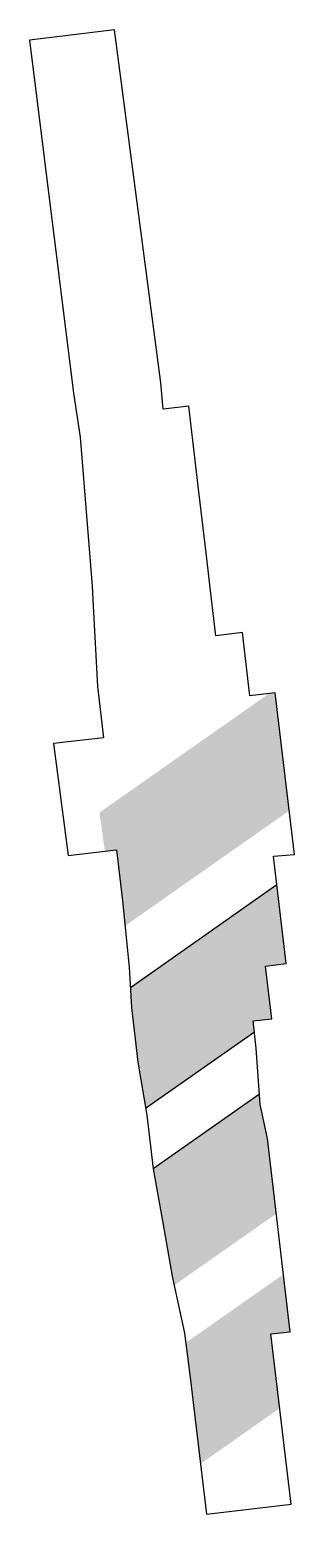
# Model space of a CAD drawing. Header units: millimetres. Extents: x 429861 to 37403537, y 4398138 to 8816131.
# Drawn here: x 37403045 to 37403537, y 4398138 to 4400900 of the extents above.
import ezdxf

# ---------------------------------------------------------------- set-up
doc = ezdxf.new("R2010")
doc.units = ezdxf.units.MM
doc.layers.add('包西铁路优化', color=140, linetype='Continuous')

msp = doc.modelspace()

# ---------------------------------------------------------------- hatches: boundary and pattern name
at = {"layer": '包西铁路优化'}
h = msp.add_hatch(color=256, dxfattribs=at)
h.paths.add_polyline_path([(37403502, 4399665.9), (37403490, 4399664.5), (37403174.9, 4399443.5), (37403184.9, 4399371.5), (37403206.7, 4399374.1), (37403217.9, 4399279.2), (37403222.6, 4399232.7), (37403527.9, 4399446.8)])
h.paths.add_polyline_path([(37403460.7, 4399055.7), (37403495.5, 4399059.8), (37403483.9, 4399157.9), (37403522.3, 4399162.5), (37403505.1, 4399308.7), (37403232.4, 4399117.4), (37403234.2, 4399081), (37403246.3, 4398978.8), (37403260.7, 4398893), (37403463.2, 4399035)])
h.paths.add_polyline_path([(37403487.3, 4398837.2), (37403473.8, 4398900), (37403472.5, 4398919.4), (37403274.6, 4398780.6), (37403274.7, 4398780.5), (37403292.6, 4398680.4), (37403310.4, 4398581.1), (37403314, 4398564), (37403503.9, 4398697.1)])
h.paths.add_polyline_path([(37403494, 4398473.3), (37403530, 4398477.5), (37403517.3, 4398584.4), (37403335.2, 4398456.7), (37403344.2, 4398387.2), (37403355.8, 4398288), (37403362.7, 4398231.7), (37403510.4, 4398335.3)])
h = msp.add_hatch(color=256, dxfattribs=at)
h.paths.add_polyline_path([(37403502, 4399665.9), (37403490, 4399664.5), (37403174.9, 4399443.5), (37403184.9, 4399371.5), (37403206.7, 4399374.1), (37403217.9, 4399279.2), (37403222.6, 4399232.7), (37403527.9, 4399446.8)])
h.paths.add_polyline_path([(37403460.7, 4399055.7), (37403495.5, 4399059.8), (37403483.9, 4399157.9), (37403522.3, 4399162.5), (37403505.1, 4399308.7), (37403232.4, 4399117.4), (37403234.2, 4399081), (37403246.3, 4398978.8), (37403260.7, 4398893), (37403463.2, 4399035)])
h.paths.add_polyline_path([(37403487.3, 4398837.2), (37403473.8, 4398900), (37403472.5, 4398919.4), (37403274.6, 4398780.6), (37403274.7, 4398780.5), (37403292.6, 4398680.4), (37403310.4, 4398581.1), (37403314, 4398564), (37403503.9, 4398697.1)])
h.paths.add_polyline_path([(37403494, 4398473.3), (37403530, 4398477.5), (37403517.3, 4398584.4), (37403335.2, 4398456.7), (37403344.2, 4398387.2), (37403355.8, 4398288), (37403362.7, 4398231.7), (37403510.4, 4398335.3)])

# ---------------------------------------------------------------- linework, layer by layer
for points in [[(37403374.2, 4398137.8), (37403531.7, 4398156.5), (37403494, 4398473.3), (37403530, 4398477.5), (37403487.3, 4398837.2), (37403473.8, 4398900), (37403466.7, 4399004.8), (37403460.7, 4399055.7), (37403495.5, 4399059.8), (37403483.9, 4399157.9), (37403522.3, 4399162.5), (37403498.8, 4399362.3), (37403537.5, 4399365.4), (37403502, 4399665.9), (37403454.9, 4399660.4), (37403441, 4399778.4), (37403391.3, 4399772.5), (37403382.1, 4399851), (37403373.2, 4399926.4), (37403358.5, 4400050.6), (37403341, 4400199.5), (37403293.1, 4400193.9), (37403289, 4400243.2), (37403202.9, 4400899.9), (37403044.9, 4400880.2), (37403126.7, 4400223.8), (37403139, 4400142.1), (37403161.1, 4399864.6), (37403163.1, 4399828.3), (37403170.9, 4399677.7), (37403182.1, 4399582.7), (37403089.1, 4399571.8), (37403116.4, 4399363.4), (37403206.7, 4399374.1), (37403217.9, 4399279.2), (37403230.4, 4399155.9), (37403234.2, 4399081), (37403246.3, 4398978.8), (37403262.9, 4398880.1), (37403274.7, 4398780.5), (37403292.6, 4398680.4), (37403310.4, 4398581.1), (37403332.9, 4398474.7), (37403344.2, 4398387.2), (37403355.8, 4398288), (37403374.2, 4398137.8)], [(37403374.2, 4398137.8), (37403531.7, 4398156.5), (37403494, 4398473.3), (37403530, 4398477.5), (37403487.3, 4398837.2), (37403473.8, 4398900), (37403466.7, 4399004.8), (37403460.7, 4399055.7), (37403495.5, 4399059.8), (37403483.9, 4399157.9), (37403522.3, 4399162.5), (37403498.8, 4399362.3), (37403537.5, 4399365.4), (37403502, 4399665.9), (37403454.9, 4399660.4), (37403441, 4399778.4), (37403391.3, 4399772.5), (37403382.1, 4399851), (37403373.2, 4399926.4), (37403358.5, 4400050.6), (37403341, 4400199.5), (37403293.1, 4400193.9), (37403289, 4400243.2), (37403202.9, 4400899.9), (37403044.9, 4400880.2), (37403126.7, 4400223.8), (37403139, 4400142.1), (37403161.1, 4399864.6), (37403163.1, 4399828.3), (37403170.9, 4399677.7), (37403182.1, 4399582.7), (37403089.1, 4399571.8), (37403116.4, 4399363.4), (37403206.7, 4399374.1), (37403217.9, 4399279.2), (37403230.4, 4399155.9), (37403234.2, 4399081), (37403246.3, 4398978.8), (37403262.9, 4398880.1), (37403274.7, 4398780.5), (37403292.6, 4398680.4), (37403310.4, 4398581.1), (37403332.9, 4398474.7), (37403344.2, 4398387.2), (37403355.8, 4398288), (37403374.2, 4398137.8)], [(37403505.1, 4399308.7), (37403232.4, 4399117.4)], [(37403505.1, 4399308.7), (37403232.4, 4399117.4)], [(37403463.2, 4399035), (37403260.7, 4398893)], [(37403463.2, 4399035), (37403260.7, 4398893)], [(37403472.5, 4398919.4), (37403274.6, 4398780.6)], [(37403472.5, 4398919.4), (37403274.6, 4398780.6)]]:
    msp.add_lwpolyline(points, dxfattribs=at)

doc.saveas('drawing.dxf')
